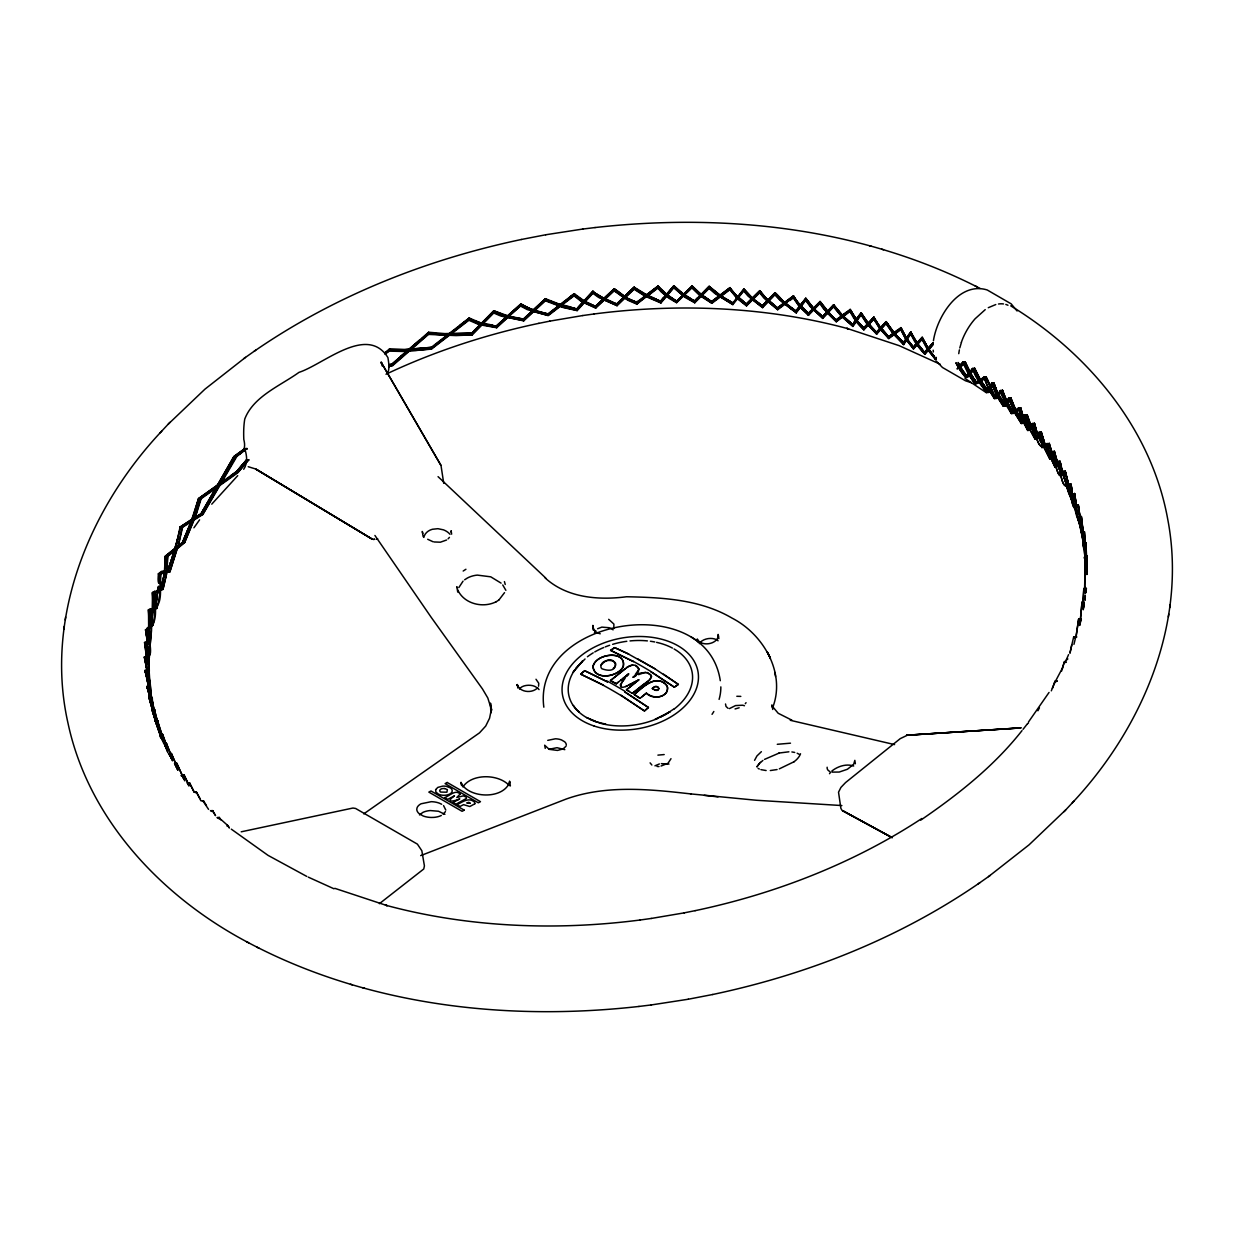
<?xml version="1.0" encoding="UTF-8"?>
<svg xmlns="http://www.w3.org/2000/svg" width="1234" height="1234" viewBox="0 0 1234 1234"><rect width="100%" height="100%" fill="white"/><g stroke="black" fill="none" stroke-linecap="round" stroke-linejoin="round"><path stroke-width="1.5" d="M795.961 312.449L797.395 308.886L805.771 298.289L805.694 300.417L810.352 306.788L822.769 318.434L822.6 316.552L833.598 304.813L833.536 306.88L841.357 316.29L852.925 326.439L852.987 324.989L841.434 314.855L833.598 304.813L822.6 316.552L822.538 318.002L812.265 308.515L805.709 299.739L795.961 312.449L783.374 303.009L774.921 294.232L762.303 307.235L751.182 298.705L743.747 290.314L732.502 304.212L718.774 295.99L709.118 287.815L694.511 302.376L682.248 294.941L673.795 287.167L673.857 285.717C678.561 293.584 690.608 296.145 694.773 302.793L685.271 297.517L673.764 287.861L660.93 302.978L645.367 296.361L634.075 289.25L617.046 305.739L598.49 297.363L592.875 293.276L592.983 291.116C598.783 298.659 612.234 299.492 617.046 305.739M856.118 319.313L861.162 312.85L861.085 314.994L867.194 324.233L876.68 334.167L876.51 332.285L886.105 321.642L886.043 323.709L893 333.612L903.689 344.641L903.751 343.191L893.092 332.193L886.105 321.642L876.51 332.285L876.449 333.735L866.993 323.524L861.101 314.3L852.648 326.007L841.202 315.734L833.536 306.263L822.538 318.002M1086.614 557.29L1085.874 542.574L1083.745 542.79L1085.504 564.432M164.292 571.342C153.818 568.488 160.682 597.457 158.446 573.64L163.613 571.543M799.077 307.328C795.39 319.529 779.857 295.512 774.983 292.767L774.921 294.833L779.749 300.032L796.254 312.881L796.316 311.415L783.497 302.037L774.983 292.767L762.365 305.785L762.303 307.235M150.826 608.624L148.512 609.766L149.391 631.823L148.157 643.839M154.62 591.425L152.492 592.644L153.325 605.277L151.227 624.034L152.26 617.694M165.402 567.563L165.772 556.38L173.223 550.379M193.861 791.38L189.465 782.788L187.337 782.896L189.712 783.266L189.419 785.348M1082.928 602.902L1083.838 588.649L1085.241 587.23M1085.38 558.123L1084.331 557.768L1084.779 556.303L1086.907 556.102L1087.185 571.28M147.586 651.351L147.633 647.757M694.511 302.376L694.572 300.926L685.996 296.145L673.857 285.717L681.153 293.06L694.835 301.343L709.18 286.365L718.589 294.355L732.564 302.746L732.811 304.628L714.579 293.245L709.118 288.432L709.18 286.365L723.016 297.44L732.564 302.746L732.502 304.212M876.449 333.735L886.043 323.092L892.799 332.964L903.411 344.193L903.473 342.743L896.27 335.54L886.105 321.642L892.922 331.591L903.751 343.191L896.393 336.095L886.105 322.259L876.742 332.717L867.086 322.552L861.162 312.85L854.19 322.105L852.648 326.007M149.715 683.682L148.203 663.892L146.445 656.904L144.316 657.012L147.155 671.219M1056.921 466.452L1054.792 466.159L1057.939 461.393L1060.068 461.192L1061.965 471.126M176.986 546.785L182.663 542.142L193.63 515.164L198.52 498.598L236.558 471.573L246.599 459.881L248.713 459.788L237.9 472.715L201.157 498.706L195.944 515.442L184.576 542.744L167.886 556.287L166.744 573.208L162.981 589.389L159.788 589.559L154.605 592.536L154.852 612.974L153.201 624.774L151.072 624.867L153.047 608.948L152.492 592.644L155.253 591.071M872.777 328.876L861.162 313.529L852.987 324.989L844.997 318.449L833.598 305.415L822.831 316.984L813.607 308.87L805.771 298.289L796.023 310.999L783.467 301.574L774.983 292.767L762.365 305.785L762.55 307.652L747.912 295.913L743.732 291.008L743.809 288.864L751.043 297.055L762.365 305.785L754.606 300.278L743.809 288.864L732.873 303.163L718.774 294.926L709.18 286.982L701.282 294.664M1048.699 452.832L1050.257 455.824L1044.35 443.021L1041.203 432.61L1039.074 432.826L1043.501 446.353L1049.918 459.079L1052.047 458.878L1051.815 456.518M1080.321 620.733L1082.048 602.084L1084.177 601.884L1083.282 609.056M1086.444 557.213L1086.907 556.102L1084.701 556.981L1085.226 573.378M147.54 652.339L147.509 641.649M1086.753 560.329L1086.568 557.352M160.528 588.741L164.23 574.859L165.371 556.164L179.084 545.073M152.43 616.044L152.8 592.999L162.981 589.389M772.7 709.473L772.746 707.684M746.308 305.43L746.369 303.98L759.805 290.669L766.669 298.967L777.543 307.883L793.462 295.882L793.292 297.949L799.231 306.51L808.486 315.302L808.548 313.852L799.108 304.844L793.462 295.882L777.543 307.883L777.482 309.348L766.808 300.618L759.743 292.119L746.308 305.43L736.282 297.163L729.942 289.095L730.004 287.645L711.74 301.482L711.679 302.932L699.94 295.204L691.95 287.26L676.355 302.284L664.247 294.139L658.015 287.476L658.092 286.01L644.194 296.623M428.491 334.414L456.117 335.586L472.236 334.877L472.313 333.427L444.718 333.596L428.676 332.239L428.491 334.414L392.736 365.557L388.787 366.591L392.181 365.372L428.614 333.704L444.656 335.046L471.743 334.615L493.816 312.248L504.598 316.706L523.401 320.516L545.397 300.171L563.105 307.112L576.787 310.274L592.922 292.566L602.763 299.368L616.753 305.338L616.815 303.888L634.168 287.183L634.106 288.633L643.593 294.926L660.591 302.592L660.653 301.127L649.932 296.808L634.168 287.183L616.815 303.888L607.035 300.124L592.937 291.826L603.01 298.52L617.108 304.274L634.168 287.183C641.063 294.849 655.208 296.314 660.93 302.978M1017.942 414.609L1022.462 421.827L1014.656 408.377L1010.769 398.489L1008.641 398.69L1014.826 413.112L1021.336 423.509L1023.464 423.293L1021.089 423.046L1024.081 416.274L1024.96 414.933L1027.089 414.717L1031.932 429.339M1084.779 556.303L1085.102 572.823M1086.876 574.365L1086.722 561.455M1086.784 559.665L1086.907 556.102M1082.048 602.084L1082.573 603.75M147.494 653.11L147.694 647.773M152.43 615.488L152.492 592.644L154.605 592.536M235.787 472.807L246.599 459.881L236.558 471.573L230.635 475.784M641.695 299.06C633.489 307.652 621.735 293.198 614.254 288.771L595.806 306.634L584.453 301.898L574.103 294.386L574.041 295.851L581.63 301.744L595.744 308.084C591.626 302.145 579.054 301.25 574.288 293.707L548.251 314.176L530.697 309.009L520.902 303.95L496.438 325.915A116.166 97.733 87 0 1 482.587 323.632L469.244 318.048L431.237 347.371L405.076 349.469L389.682 348.806L385.286 352.461L385.224 353.911L389.265 351.135L404.937 351.505L431.499 349.099L468.874 320.269L478.946 324.604L496.7 327.735C492.798 322.629 475.614 324.727 469.244 318.048L469.182 319.498L478.993 324.002L496.377 327.365L496.438 325.915L520.902 303.95L530.713 309.564M936.282 358.863L935.526 359.402L936.344 357.413M935.773 358.354L935.711 359.804L926.426 347.71L922.091 339.427L922.184 337.345L913.33 347.062L913.268 348.528L905.478 338.347L900.851 329.077L895.545 333.072M385.517 354.266L385.286 352.461M389.265 351.135L389.327 349.685L392.736 349.839M388.787 366.591L388.818 364.801L392.242 363.922L419.93 339.766M385.224 353.911L389.62 350.255L389.682 348.806L389.065 349.685L392.551 349.839M392.181 365.372L392.242 363.922M392.736 365.557L392.798 364.092L405.816 352.6M389.62 350.255L415.997 350.363L431.175 348.821L431.237 347.371L399.523 350.163M431.499 349.099L431.237 347.371M471.743 334.615L474.149 330.604L493.878 310.798L504.66 315.256L523.463 319.066L523.74 320.871L500.896 316.058L493.723 313.004L493.878 310.798L511.431 317.138L523.463 319.066L545.459 298.705C553.85 305.384 571.141 304.52 577.173 310.629L563.12 307.528L545.351 300.803L523.74 320.871M496.377 327.365L520.841 305.4L520.902 303.95L520.702 306.125L527.211 309.58L548.189 315.642L574.041 295.851M523.401 320.516L523.463 319.066L545.459 298.705L563.105 305.646L576.849 308.824L592.983 291.116L578.468 306.85L576.787 310.274M545.351 300.803L545.459 298.705L526.131 317.153M520.841 305.4L534.106 311.755L547.958 315.287L548.019 313.822L557.444 306.634M648.374 294.849L636.667 303.749L623.355 297.301L614.193 290.221L595.482 307.682L581.63 301.158L574.226 295.157L574.288 293.707L569.26 297.564M595.482 307.682L595.544 306.217L614.254 288.771L627.458 298.227L636.729 302.284L658.092 286.01C661.856 293.769 673.039 296.361 676.587 302.7L669.044 298.35L661.1 291.81L657.876 288.124L658.092 286.01L668.658 296.237L676.417 300.818L676.355 302.284M595.744 308.084L614.1 290.9L614.254 288.771L595.544 306.217L586.644 302.638L574.288 293.707L563.599 301.914M614.1 290.9L627.952 300.309L636.867 304.119L636.729 302.284M691.888 287.923L692.012 285.81C696.346 293.707 707.992 296.638 711.879 303.317L700.048 295.774L691.888 287.923L676.587 302.7M729.818 289.728L730.004 287.645C733.027 295.574 743.824 298.952 746.539 305.878L737.485 298.844L729.818 289.728L711.879 303.317M786.814 302.854L777.667 309.734L763.645 297.733L759.681 292.767L759.805 290.669L746.369 303.98L736.374 295.744L730.004 287.645L711.74 301.482L703.534 296.515L692.012 285.81L676.648 301.25L666.684 295.111M777.667 309.734C774.551 302.515 763.368 298.813 759.805 290.669L766.761 299.538L777.728 308.284L770.247 302.793L759.743 291.317L746.601 304.412L739.721 299.338M793.4 297.332L793.462 295.882L799.046 304.258L808.548 313.852L819.993 302.083L809.427 312.187L808.27 314.855L799.154 305.909L793.4 297.332L777.482 309.348M836.282 321.781L836.174 319.93L850.149 309.441L849.995 311.492L836.282 321.781L823.448 308.731L819.931 303.533L820.039 301.435L808.332 313.405L796.578 300.926M844.179 315.349L850.087 310.891L856.89 322.043L863.661 329.416L863.723 327.966L873.95 317.169C876.603 325.637 886.058 331.005 888.789 338.61L900.774 329.679L900.913 327.627L888.665 336.759L888.603 338.209L893.215 334.8M853.712 318.002A65.68 55.314 86.9 0 0 860.977 327.072L863.877 329.864L863.723 327.966L857.8 321.75L850.149 309.441L856.226 320.069L863.939 328.414L873.95 317.169L863.723 327.966L856.967 320.624L850.149 309.441M888.789 338.61L879.626 328.522L873.842 319.251L873.95 317.169L879.472 326.316L888.665 336.759L898.09 329.756M925.731 351.104L933.027 342.851L932.966 344.286L924.682 353.911L916.044 343.129L910.769 331.961L903.473 342.743L904.661 340.538M926.179 350.549L933.027 342.851L932.966 344.903L924.914 354.343L921.813 351.073A72.883 62.564 78.8 0 1 914.44 341.047L910.692 334.09L910.769 331.961L905.509 339.242M900.774 329.679L905.525 338.887L913.484 348.975L913.33 347.062L907.838 340.476L900.913 327.627L905.602 337.468L913.546 347.51L907.977 341.047L900.835 328.229L888.85 337.16L879.703 327.087L873.903 317.801L866.237 325.761M924.682 353.911L924.744 352.446L918.682 345.474L910.769 331.961C913.33 340.569 921.813 346.723 924.914 354.343M1085.133 599.57L1085.272 596.037L1084.995 599.678M165.263 568.149L165.371 556.164L175.891 547.68M1080.46 618.573L1081.94 602.855L1084.054 602.655L1083.251 609.781M1062.135 475.275L1056.566 461.639L1054.36 451.336L1052.232 451.536L1050.149 455.469L1049.656 458.616L1051.784 458.416M1052.232 451.536C1053.821 455.269 1058.34 486.412 1063.076 471.373L1065.204 471.157L1070.279 491.425M1085.488 571.789L1084.964 570.17L1087.092 569.969L1084.871 570.848L1084.717 589.744M962.844 362.611A65.88 5.044 -40.4 0 0 958.232 367.67L957.121 369.028L958.17 367.115A65.649 5.013 -40.4 0 1 962.906 361.948L965.05 361.716L968.829 370.94L976.387 382.525L973.641 378.9M1087 570.632L1086.846 573.702L1086.861 570.571M930.729 345.952L928.169 348.836L922.184 337.345L914.918 345.134M1085.087 599.045L1085.288 595.451M1037.069 433.18L1034.416 423.308L1032.303 423.524L1027.536 430.049L1029.881 430.265L1027.752 430.481L1019.577 412.866L1018.451 408.516L1020.641 407.729L1018.513 407.93L1011.217 413.189L1001.807 394.895L1000.419 390.515L1002.548 390.314L1005.695 399.369L1012.451 411.647L1005.695 399.369L1002.548 390.314L1000.774 392.242M1084.964 570.17L1084.609 589.127M248.697 460.22L246.553 459.866M1086.799 574.55L1087.092 569.969L1086.815 571.018M158.26 587.461L154.913 608.485L157.026 608.377L159.865 593.893L160.898 573.949L167.654 571.604L169.829 572.005L178.699 544.225L182.57 527.273L202.839 514.516L236.866 456.441L246.97 448.528L244.856 448.621L233.905 456.534L201.08 513.699L196.561 517.015M1085.041 600.248L1085.318 596.516M1085.596 592.783L1086.429 588.417M1057.939 461.393C1060.16 464.94 1060.885 492.196 1068.906 484.391L1071.035 484.191L1073.858 504.428L1078.439 520.501L1079.256 516.66L1081.385 516.46L1083.329 533.073M148.759 639.104L149.576 625.669L148.774 610.167L150.517 609.303M1085.642 592.181L1086.059 588.232L1085.519 592.521M158.06 591.564L158.523 586.243M169.289 755.023L169.166 753.48L171.295 753.388L175.259 762.334M148.728 637.947L148.512 609.766C165.587 609.565 158.877 585.456 160.574 573.548L167.654 570.941L170.076 571.172L178.591 543.7L182.216 526.949L203.209 513.606L236.033 456.441L246.97 448.528M170.076 571.172L165.541 571.697M1076.249 635.865L1078.516 619.792L1081.37 619.792L1080.768 618.882L1078.639 619.082L1076.171 635.356M1085.056 587.939L1083.745 589.25L1083.02 603.411M158.415 586.582L155.052 607.745L157.181 607.652M595.806 306.634L586.782 303.178L579.101 297.903M164.724 571.111L165.371 556.164L167.5 556.056L184.791 542.05L195.743 515.056L200.648 498.505L238.609 471.542L248.713 459.788M1021.336 423.509L1024.945 415.627L1027.074 415.411L1029.974 424.82L1035.588 436.142M161.87 430.959C89.604 507.606 44.085 617.663 68.024 723.294C88.709 820.24 162.811 897.766 248.636 942.791M1085.38 593.662L1085.966 588.433L1083.838 588.649M1072.13 803.041C1142.391 728.307 1187.571 622.46 1167.703 519.098C1151.353 428.614 1087.802 352.831 1010.723 305.847M148.265 643.222L149.499 625.006L148.512 609.766M157.767 593.893L158.538 587.122M1023.464 423.293L1023.588 422.275M1055.702 464.246C1050.782 459.866 1052.263 443.916 1047.095 443.515C1037.378 455.223 1035.295 428.784 1032.303 423.524M148.173 643.932L148.558 640.708M1080.521 520.27L1078.315 504.86L1076.187 505.076L1078.207 520.316L1081.832 531.777L1081.061 532.625L1084.408 531.684L1085.025 543.608M467.023 333.704L472.313 333.427L493.878 310.798L471.804 333.165L439.242 333.89M1083.282 608.408L1084.054 602.655M626.409 667.841C635.68 660.128 644.842 670.047 633.119 677.219C642.837 667.471 661.763 674.967 643.284 684.562M162.641 739.814C155.453 733.119 165.078 732.765 161.238 734.538M63.875 629.186L64.307 626.24M65.217 619.962L65.649 617.031M1083.329 607.683L1083.961 603.333M1168.351 616.969L1168.783 614.038M1169.693 607.76L1170.125 604.814M933.428 340.769C937.038 316.799 958.756 281.151 987.215 289.975L1011.17 303.857L1017.063 310.983M958.741 353.664L959.373 349.87M151.072 624.867L152.276 617.123M157.227 596.793L154.913 608.485L157.181 597.225M1079.781 625.083L1080.352 621.427M1079.827 624.419L1081.354 619.19M149.484 628.6C159.032 620.44 154.219 604.074 154.929 592.906M1078.516 619.792L1080.768 618.882L1079.642 624.805M1079.58 625.468L1080.382 621.057M164.538 572.807L161.022 588.741L163.135 588.649L166.343 574.859L167.5 556.056M219.05 818.497L219.251 817.417L217.138 817.51M166.559 746.2L166.467 743.5L164.091 743.13L166.22 743.038L166.343 746.03M537.793 311.878L548.251 314.176L537.098 311.77L520.763 304.675L496.762 326.27L484.561 324.588L475.614 321.303M191.316 519.684L180.087 527.041L176.477 543.793L167.716 572.113L169.829 572.005M163.937 576.679L164.631 573.301L160.852 589.497L159.788 589.559L163.135 588.649M1066.299 662.349L1064.31 661.918L1061.487 671.281M1073.95 644.318L1075.786 636.79L1076.742 636.898L1073.657 637.006L1069.955 652.832M1080.197 519.977L1080.49 518.604L1080.213 519.375M1070.048 653.064L1071.744 644.888M188.555 522.044L180.442 527.365L174.117 552.94L167.253 571.743M443.731 483.327L441.001 465.465L381.321 362.565L382.17 365.927M538.548 686.227L538.749 683.25L536.003 679.255M625.345 668.658L610.46 680.551L616.275 683.806L628.646 673.934C623.849 677.497 614.81 691.95 627.319 685.749M219.251 819.006L219.498 817.895L217.385 817.988M1037.223 437.638L1037.223 438.857L1035.095 439.057L1039.074 432.826M959.79 347.942L961.425 342.389M651.645 676.463L649.485 679.795L632.332 693.385L626.471 689.791L638.811 679.857L628.97 684.885M160.852 589.497L162.903 581.723M772.854 707.159C785.827 672.576 763.167 634.075 732.101 618.141C700.326 599.446 662.488 597.441 626.563 596.762C597.611 600.464 566.653 597.611 545.166 577.959M217.246 485.286L198.52 498.598L190.067 524.836L182.663 542.142L184.791 542.05M987.678 390.53L979.009 377.65L974.613 368.241L972.485 368.442L983.112 387.63L986.598 392.088L988.989 392.35L986.861 392.551L991.642 383.743L993.771 383.527L997.257 392.551L1003.566 403.302M176.524 764.417L176.693 763.167L174.565 763.26L177.804 769.661M218.372 485.085L199.029 498.798L193.815 515.534L182.462 542.837L190.067 525.406L199.029 498.798L218.325 485.132M601.128 665.064L600.865 666.668A7.975 4.936 -13.3 0 0 601.945 668.766C623.741 676.695 615.396 648.698 601.128 665.064C603.611 656.827 622.445 660.591 613.283 668.396M423.864 537.407L424.357 535.772A13.852 10.875 6.4 0 1 432.363 529.278L437.916 528.692L443.438 529.833A15.163 11.908 6.4 0 1 449.978 534.276M613.792 628.507L613.9 624.08L608.671 619.314M1062.243 668.921L1064.171 662.55M1084.871 570.848L1084.995 572.19M986.598 392.088L991.658 383.049L993.786 382.849L997.134 391.888L1004.198 404.104L997.134 391.888L993.786 382.849L997.257 392.412L1002.563 401.991M196.036 792.475L194.124 791.904M203.024 801.036L208.561 809.365M167.716 572.113L177.897 538.086L173.685 553.896L167.392 570.972M1086.244 554.976L1085.874 542.574L1083.668 543.515L1083.205 545.906L1084.192 547.248M1027.752 430.481L1032.256 424.157L1034.385 423.956L1037.069 433.396M1083.745 542.79L1083.976 546.755M1052.432 688.371L1054.854 682.047L1055.764 682.063M1051.97 457.074L1052.988 453.711M203.178 801.529L203.487 800.743L201.373 800.835M1051.306 690.839L1055.101 681.183L1057.229 680.967M594.433 632.949L595.713 630.481M154.327 710.907L151.242 697.472L148.851 697.102L151.72 697.303L152.399 698.645M196.16 793.03L196.468 792.243L194.355 792.336M620.255 684.7L620.795 686.906M754.576 760.329L756.936 755.964L761.378 751.676M458.801 587.615L463.058 581.137M989.344 391.132L989.961 389.713M154.451 711.278L154.605 709.581L151.767 709.149L154.697 709.411L155.499 714.44M1065.05 662.689L1068.582 654.606M1053.034 454.359L1052.047 458.878M157.458 722.553L157.736 720.579L155.175 720.486L160.05 734.631M504.521 592.659L498.952 599.94M1023.819 420.501L1024.513 418.943M1084.701 556.981L1084.47 558.447L1085.596 558.57M157.474 723.155L157.921 721.042L155.407 720.918L153.217 712.728M170.863 755.254L171.295 753.388M388.062 371.835L388.232 371.465A42.511 9.795 68 0 0 387.892 357.552C367.1 324.141 323.617 364.385 298.998 372.36C280.288 385.81 253.386 396.376 244.748 419.066C243.638 425.792 243.514 432.656 243.808 439.458C245.689 447.063 244.656 452.739 236.018 455.639M991.642 383.743L997.242 396.87L1003.211 406.063L1008.641 398.69M903.689 344.641L910.692 334.09M166.328 744.688L162.61 734.261L161.238 735.078M462.904 786.922C471.882 773.302 498.629 773.826 509.364 785.611M170.94 755.81L171.526 753.82L169.459 754.39M1037.917 710.769L1039.444 707.776M1062.428 668.118L1053.821 684.33M757.645 765.666L756.966 766.993L758.447 764.556M903.411 344.193L910.707 333.411M162.78 740.277L160.42 734.492L162.533 734.4M1075.986 504.228L1074.583 493.461L1076.696 507.174L1074.583 493.461L1071.868 494.788L1071.467 499.508L1066.731 487.445L1063.076 471.373M991.658 383.049L997.087 396.253L1002.995 405.631L1008.656 398.073L1010.785 397.872L1014.533 407.744L1022.261 421.38L1016.893 412.495L1010.785 397.872L1009.119 399.77M227.056 826.132L227.534 825.268L229.123 827.536M852.925 326.439L861.085 314.994M198.165 515.426L201.08 513.699L233.905 456.534L244.856 448.621L245.35 450.842M233.781 458.2L200.726 514.624L202.839 514.516M1030.174 429.509L1034.385 423.956M1053.605 452.569L1054.36 451.336L1059.944 470.91L1054.33 452.03L1052.201 452.246L1049.918 459.079M1053.605 453.248L1054.33 452.03M993.987 394.787L986.089 377.357L983.961 377.573L988.928 389.959L994.45 398.613L1000.388 391.163L1002.517 390.947L1010.847 409.472M1063.214 474.72L1064.448 472.776M1025.485 417.94L1027.074 415.411L1025.439 417.308M904.537 341.602L910.754 332.64L918.883 346.06L924.976 352.893L921.891 349.638A73.346 63.212 79.2 0 1 914.517 339.643L910.754 332.64L907.283 337.252M990.825 388.062L993.771 383.527L991.92 386.257M993.802 394.263L986.167 376.771L984.038 376.987L988.789 389.327L994.234 398.166L1000.419 390.515M445.428 811.586L443.16 814.332M1082.526 528.939L1081.339 517.108L1079.21 517.308C1077.668 527.736 1072.377 495.945 1072.454 493.662M796.254 312.881L805.694 300.417M956.041 363.243L958.17 367.084A65.387 56.255 79 0 0 965.713 377.481L972.469 369.059L974.598 368.858L979.148 378.283L987.925 390.993M566.005 746.246L563.059 748.961L557.429 750.426L549.161 749.331L544.672 745.197L545.243 748.39M1049.039 692.444L1028.462 722.029M990.748 387.43L992.259 385.039M854.622 321.426L852.987 324.989L861.162 313.529M955.995 362.673L958.078 366.529A65.649 56.471 79 0 0 965.482 377.049L972.485 368.442M243.684 469.306L244.579 467.794A42.434 22.952 44.9 0 0 245.381 466.113M1026.21 416.059L1027.089 414.717L1029.866 424.157L1036.19 437.037M574.52 670.263L573.239 672.16L582.479 661.069L574.52 670.263A62.518 41.879 -9.6 0 0 576.077 709.257L579.255 712.018M732.811 304.628L743.732 291.008M163.15 741.202L159.788 734.199M1080.413 520.455L1078.315 504.86L1076.125 505.724C1073.734 516.969 1069.168 487.785 1068.829 484.993L1070.958 484.777L1072.346 494.171M825.438 313.96L822.831 316.984L815.689 311.061L805.756 298.967L796.316 311.415L787.616 305.492L774.983 293.383L762.612 306.202L751.182 297.656L743.793 289.558L732.873 303.163L723.278 297.98L709.18 286.982M193.923 527.797L199.584 519.838M1038.565 436.049L1040.293 433.736M759.373 763.46L758.432 764.772L760.437 762.365M1076.187 505.076C1073.21 516.83 1069.338 487.291 1068.906 484.391M968.582 376.108L969.554 374.766M1006.404 403.271L1007.468 401.806M699.339 643.624C702.609 638.179 713.391 636.621 718.08 640.801M1070.31 491.348L1065.173 471.804L1063.045 472.005C1058.803 486.612 1053.713 455.747 1052.201 452.246M1030.668 428.63L1032.534 425.499M829.51 773.703L830.513 772.345M745.29 703.688L746.046 702.686M660.591 302.592L673.795 287.167M1064.448 472.175L1065.204 471.157L1070.696 492.536L1065.204 471.157M665.033 296.361L660.992 301.528L645.413 294.911L634.137 287.8L617.108 304.274L607.267 300.664L592.937 291.826L578.792 307.266M621.01 683.543L624.836 678.685M925.608 352.014L926.734 350.564M963.26 363.614L959.173 368.565L965.019 362.364L972.67 377.326M663.321 297.702L660.653 301.127L673.857 285.717L660.992 301.528L650.21 297.317L634.137 287.8M876.68 334.167L886.043 323.709M519.56 689.066C521.889 684.808 531.823 683.975 536.358 687.261M913.484 348.975L922.091 339.427M626.764 676.309L628.646 673.934L622.676 678.607M800.789 305.029L805.756 298.967M997.843 395.759L998.985 394.34M1023.063 729.325L1027.197 724.049M1007.546 402.361L1010.785 397.872L1008.702 400.294M913.268 348.528L922.122 338.795L928.894 351.166L935.526 359.402M1060.623 464.601L1060.068 461.192L1057.893 462.04L1055.024 467.084L1057.152 466.868L1051.198 453.125L1049.162 443.885L1047.034 444.101C1037.609 455.346 1035.28 429.17 1032.256 424.157M635.309 674.474L639.166 669.029L635.417 665.434M577.173 310.629L592.875 293.276M575.908 668.288L585.039 658.987M1022.03 730.59C993.925 766.329 958 794.619 920.749 820.132M970.418 373.701L974.613 368.241L970.757 372.591M1050.936 456.858L1044.242 442.389L1041.218 431.993L1039.09 432.193L1034.863 438.625L1029.557 428.738L1024.96 414.933M500.927 313.976L508.609 316.86L523.802 319.421L545.413 299.353L563.213 306.078L577.234 309.179L592.937 291.826M663.553 298.181L672.669 287.676M822.769 318.434L833.536 306.88M864.818 327.38L863.939 328.414L857.939 322.321L850.056 310.043L836.344 320.316L826.348 310.86L819.993 302.083L814.178 307.852M863.877 329.864L873.842 319.251M211.754 504.166L237.715 475.661M236.774 471.619L245.412 461.624M863.661 329.416L873.888 318.619L879.549 327.997L888.603 338.209M970.819 373.177L974.598 368.858L980.922 381.183M1008.733 400.865L1010.769 398.489L1014.656 408.223M999.077 394.849L1002.548 390.314L1000.342 392.751M914.672 346.091L922.153 337.977L929.896 351.474L934.601 356.981M666.638 294.463L672.869 287.46M978.469 382.972L975.23 383.959L968.968 375.213L962.89 362.565L965.019 362.364L959.111 368.318M878.438 330.589L886.105 322.259M1033.413 424.45L1034.416 423.308L1036.992 432.779M966.916 376.2A65.387 56.24 79 0 1 960.299 366.868L965.05 361.716L971.065 374.627L977.174 383.358L975.045 383.558L971.96 379.532L962.921 361.932M762.55 307.652L774.921 294.833M448.081 538.872L449.438 537.361M808.486 315.302L819.931 303.533M1000.358 393.337L1002.517 390.947L1005.787 399.847L1012.682 412.079M1086.074 588.757L1083.745 589.25M808.27 314.855L819.978 302.901L827.304 313.004L836.112 321.38L841.511 317.354M972.222 370.894L974.613 368.241L981.724 382.201L987.632 390.499M472.236 334.877L493.723 313.004M499.523 313.991L493.785 311.539L472.313 333.427L444.471 333.998M1081.508 532.641L1084.331 532.27L1084.856 542.544M168.256 424.141L204.952 389.157L245.489 357.382M537.731 687.693C532.255 693.709 519.745 692.475 517.247 684.592L517.879 688.048M929.171 347.633L933.105 343.407M988.511 876.618L1029.048 844.843L1065.744 809.859M694.773 302.793L709.118 288.432M160.173 432.779L169.906 422.352M1064.094 811.648L1073.827 801.221M746.539 305.878L759.681 292.767M812.08 309.996L808.548 313.852L802.054 308.192L793.354 296.499L778.839 307.451M827.428 311.801L833.598 305.415M153.201 624.774L147.926 629.911L145.519 629.695L147.648 629.587C148.08 637.423 154.929 658.848 145.936 656.982M699.493 296.469L694.835 301.343L686.212 296.7L673.826 286.411M697.642 297.702L694.572 300.926L709.18 286.365L697.812 298.181M918.081 342.204L922.153 337.977M616.753 305.338L634.106 288.633M719.021 296.53L711.941 301.867L699.879 294.124L691.95 286.473L676.648 301.25L668.813 296.792L657.938 286.674L640.492 299.97M774.983 293.383L762.612 306.202L754.807 300.849L743.793 289.558M907.545 735.14L900.249 738.626L845.537 782.587L840.925 787.415L838.534 792.213L840.878 808.363L842.066 810.399L891.226 837.223M597.734 304.736L614.162 289.45L622.198 295.574M759.743 291.317L746.601 304.412L739.521 299.276L729.88 288.278L713.854 300.433M1027.506 723.726L1028.508 723.016M419.498 814.949L422.738 812.481A15.255 8.283 2.7 0 1 430.188 810.553L438.502 811.247L444.919 814.301M148.281 685.857L147.155 686.906L149.823 696.948M496.7 327.735L508.269 317.138M523.926 306.51L520.763 304.675L496.762 326.27L482.617 324.126L468.935 318.819L436.049 344.193M149.73 695.899L146.923 686.567L148.173 685.425M150.085 685.24L146.923 686.567L149.283 686.814L150.054 685.811M147.833 686.305L147.155 686.906L150.162 698.012L148.851 697.102L152.584 710.244M421.827 338.748L428.676 332.239L391.996 364.107L392.798 364.092L388.818 364.801M149.036 627.288L150.024 626.409M410.567 348.482L415.318 344.348M149.977 625.916L147.124 628.353M419.128 341.078L400.849 356.317M421.411 339.103L428.553 332.964L437.453 333.735M760.422 762.566L762.905 760.452M793.848 761.949L796.208 759.959A23.785 11.677 -19.4 0 0 800.527 753.758M1064.31 661.918L1067.857 658.941M385.579 352.816L389.327 349.685M146.568 628.816L148.682 627.057M632.332 693.385L642.174 685.425M641.618 697.025L646.385 693.122C652.4 698.305 662.781 698.691 667.178 691.302L667.64 687.754L665.974 684.484C654.868 674.242 642.775 687.6 634.214 694.48L640.03 698.351L646.385 693.122C652.339 700.202 669.075 697.549 667.409 686.891A11.522 8.376 -4 0 0 665.959 684.5C656.179 674.751 643.809 685.981 636.235 692.829M620.548 680.335L621.612 679.471M170.307 552.724L173.793 549.901M618.419 682.063L616.275 683.806L610.46 680.551L627.489 667.023L632.626 665.033M635.726 682.294L626.471 689.791L629.402 691.564M637.268 681.075L638.811 679.857L632.24 683.189M831.855 771.019C837.809 766.314 846.277 763.476 853.712 766.021M379.378 903.704L423.74 868.998L424.419 865.898L421.843 850.75L417.401 844.133L355.623 808.471L352.939 808.039L241.216 831.809M459.989 325.205L469.244 318.048L468.935 318.819L475.476 321.951M469.182 319.498L431.175 348.821M574.226 295.157L547.958 315.287M564.185 301.466L551.197 311.94M560.791 304.597L564.139 302.037M658.015 287.476L636.867 304.119M657.876 288.124L649.547 294.479M646.817 295.157L657.938 286.674L665.465 294.232M726.101 291.147L729.88 288.278L737.546 297.379M729.942 289.095L711.679 302.932M720.209 295.62L722.6 293.8M789.899 300.525L793.292 297.949M786.876 301.404L793.354 296.499L796.562 301.512M850.056 310.043L841.449 316.521M780.243 306.402L783.791 303.734M846.971 311.832L836.344 320.316L829.464 314.3L819.993 302.083M900.835 328.229L891.226 335.401M838.364 318.295L836.174 319.93L832.549 316.86L820.039 301.435L829.31 313.76L836.344 320.316M984.038 376.987L975.045 383.558M983.961 377.573L975.23 383.959M983.282 378.915C988.773 371.958 989.946 394.602 995.545 396.762L993.293 393.646M1018.667 409.179L1020.58 408.315L1023.156 417.185L1028.308 427.797M981.462 380.257L983.899 378.468M981.446 380.812L986.089 377.357L992.46 392.088M1018.158 409.565L1020.641 407.729L1023.094 416.568L1028.123 427.334M980.937 381.167L983.282 379.455M1018.451 408.516L1011.417 413.575L1005.664 404.32L1000.388 391.163M1018.143 410.104L1020.58 408.315L1023.171 417.03L1028.369 427.751M1048.129 444.101L1049.224 443.299L1054.391 461.531M1049.162 443.885L1046.016 446.153M1016.631 411.2L1018.636 409.75M729.464 708.594L735.541 705.57L742.513 705.231A10.952 5.568 -9.6 0 1 744.457 705.74M236.218 455.485L244.964 449.176L247.078 449.083M978.361 382.509L979.734 381.522M985.241 309.626L975.076 318.804A41.956 24.233 -60 0 0 961.363 342.312M793.925 761.81L779.333 768.859M1070.171 484.792L1071.035 484.191L1071.652 489.019M1068.829 484.993C1061.209 492.165 1060.114 465.573 1057.893 462.04M1070.156 485.348L1070.958 484.777M254.158 351.289C334.229 295.99 426.393 259.51 521.365 239.489M712.635 994.511C807.622 974.49 899.771 938.01 979.842 882.711M243.916 358.508L255.685 350.209M227.118 478.915L230.264 476.694M1014.209 412.403L1015.243 411.662M1014.317 412.835L1015.335 412.125M978.315 883.791L990.1 875.492M363.737 813.885L479.517 732.842L485.702 726.07L489.559 718.25L491.009 711.092L491.132 708.409L490.854 712.974L490.469 703.102L491.672 710.26L487.816 697.997L482.494 688.973L431.129 617.216L374.92 535.463M211.97 811.525L212.742 811L215.179 815.072M1068.721 486.335L1069.477 485.826L1068.166 486.674M211.862 811.077L212.572 810.615L215.58 815.643M1068.058 486.227L1069.462 485.301M182.57 527.273L180.087 527.041L196.7 516.29L194.093 517.91M674.273 708.717L665.573 714.455L655.084 719.407L670.17 711.694L660.545 717.155M183.234 776.001L184.252 775.368L188.092 783.621M180.442 527.365L195.157 517.894M1084.794 541.957L1083.884 532.024M464.632 579.795L467.362 578.036A23.77 18.695 6.9 0 1 477.28 575.106L490.731 576.818L501.081 583.127M183.126 775.538L184.051 774.983L187.753 782.649M463.182 571.034L465.928 569.26M921.844 818.497C853.342 863.599 774.304 894.018 695.066 910.677M495.898 601.93L498.814 600.079M764.525 759.388L778.932 753.156M1041.851 447.695L1045.028 446.831M159.849 734.693L163.736 743.362M988.28 307.713L995.776 304.551M446.538 540.029L440.368 542.204L434.137 541.957M625.684 686.598L630.605 684.037M597.611 628.754L601.853 627.119L609.118 627.72A10.952 7.543 5.7 0 1 613.082 629.864M654.946 765.82L659.388 763.954M148.774 610.167L157.026 608.377M156.733 590.855L157.782 589.775M386.011 374.226C434.584 351.227 487.199 334.183 538.934 323.323M633.119 677.219L635.834 675.939M638.533 674.659L645.721 672.175M496.037 601.806C482.71 608.516 463.783 603.75 457.644 589.713M161.068 573.07L158.785 574.041L158.831 582.695M547.742 740.369L555.377 738.796A10.751 5.815 3 0 1 561.532 739.953L564.57 741.711A10.751 5.815 2.9 0 1 566.283 745.105M549.238 749.239L557.012 747.696L564.817 749.655M420.686 855.625L565.851 799.169C606.064 784.608 650.148 789.282 690.947 793.94M1075.462 637.484L1076.48 637.083M376.463 539.289L377.697 538.826M1076.372 636.559L1073.657 637.006M152.029 608.655L155.052 607.745M146.815 668.088L144.316 657.012L149.36 657.66L149.607 640.446L147.926 629.911M739.151 707.792L735.063 708.948M164.369 571.944L158.785 574.041L160.898 573.949M1080.568 619.082L1078.639 619.082M661.038 766.036L668.026 763.26L671.003 758.679M147.895 643.562L144.825 642.96L147.077 661.671L144.532 642.513L146.661 642.42L149.052 657.198L149.299 671.373L148.79 670.17L144.995 670.478L147.17 678.638L144.995 670.478L147 670.386M152.846 607.791L154.343 607.452M791.719 720.054L790.284 720.301L894.588 744.596M777.281 744.303L790.485 743.177M778.87 753.064L788.896 751.799M657.907 755.131L664.185 754.56M521.18 239.519L545.752 234.768M538.749 323.37L549.824 321.133M684.176 912.867L695.251 910.63M712.82 994.481L688.248 999.231M147.17 678.638L145.242 670.895L148.928 670.679L149.252 672.036L149.129 657.784L146.939 642.868L144.825 642.96L147.525 643.207M777.081 769.553L770.324 770.54M549.716 321.148L582.818 315.534M684.284 912.851L651.182 918.466M545.721 234.768L582.787 229.046M688.279 999.231L651.213 1004.954M594.927 227.565C725.33 212.88 862.35 227.75 980.089 288.447M246.43 941.619C365.727 1005.571 505.925 1021.444 639.073 1006.435M248.235 466.714L255.315 468.889L372.421 539.258L256.086 469.182L371.989 539.042M1057.029 681.106L1055.101 681.183M582.695 315.549L593.893 313.991M640.107 920.009L651.305 918.451M165.526 571.049L166.575 570.91M146.661 642.42L149.268 642.374L150.209 644.703L151.628 624.79L150.625 609.673M582.602 229.077L595.189 227.534M593.708 314.022C677.512 303.132 765.913 306.433 848.545 328.846L846.74 328.321L899.216 345.674L940.308 364.308M640.292 919.978C556.488 930.868 468.087 927.567 385.471 905.154L387.26 905.679L334.784 888.326M638.811 1006.466L651.398 1004.923M661.378 763.645L668.982 764.077M965.482 377.049L967.61 376.833M965.713 377.481L967.842 377.28M994.234 398.166L996.578 398.397L994.45 398.613M1002.995 405.631L1005.34 405.863L1003.211 406.063M1011.217 413.189L1013.53 413.359L1011.417 413.575M1041.65 447.31L1043.779 447.094M1075.632 637.515L1073.95 637.824M413.174 349.623L431.561 347.649L407.004 349.854M146.939 642.868L149.453 642.991L150.101 645.459L151.535 630.497L150.903 610.059M1019.978 727.89L1021.382 727.782M906.574 735.279L1019.839 727.921M906.897 735.217L1019.685 727.998L907.221 735.171M198.52 498.598L200.648 498.505M199.029 498.798L201.157 498.706M201.08 513.699L203.209 513.606M180.087 527.041L182.216 526.949M160.574 573.548L158.446 573.64L158.646 582.186M150.964 625.499L153.093 625.391M182.231 775.291L176.909 763.599L174.565 763.26L177.758 769.615M184.051 774.983L181.012 775.631L181.922 775.075L184.128 779.163M183.989 779.086L181.922 775.075L184.252 775.368M212.572 810.615L210.443 810.707L212.742 811M736.821 696.284L740.816 696.392M461.747 333.982L444.225 334.059M841.866 805.555L756.442 800.264L690.562 793.894M656.966 766.437L659.018 766.576M231.313 829.155L268.087 855.393L306.742 876.402M704.29 795.359L718.034 796.871M155.422 720.116L151.767 709.149L152.615 709.997M766.129 770.54L760.884 769.63M518.604 318.65L500.958 314.608M831.994 772.114L839.213 772.052L847.419 769.26L853.666 764.278L854.838 760.345L855.363 763.738M791.889 751.953L794.711 752.447M573.409 705.462L576.124 709.241A61.746 41.37 -9.6 0 0 586.551 717.556L595.282 721.597L605.801 724.173M971.389 382.741L965.435 380.766L942.483 367.501L936.267 361.053M577.234 309.179L564.555 306.495L545.413 299.353M548.019 313.822L536.944 311.276L527.288 307.528M444.61 788.511L447.371 789.637L446.893 792.197L440.677 792.074A4.072 2.237 2.3 0 1 439.921 790.007L440.985 789.05A4.072 2.237 2.3 0 1 444.502 788.557M881.662 249.191L883.529 249.731M869.415 245.72L871.219 246.229M350.471 984.269L352.338 984.809M362.781 987.771L364.585 988.28M600.233 633.798C596.315 633.135 592.197 629.664 592.86 625.391L593.585 629.386M590.685 719.7L600.341 723.217M433.057 541.757L427.689 539.273M791.565 720.008L778.191 713.267L771.975 705.848L772.993 708.1M499.724 314.13L493.785 311.539M586.551 717.556L595.282 721.258M308.269 877.127L333.998 888.789M441.679 804.26L439.458 803.211A14.438 7.836 2.8 0 0 431.268 801.684L421.072 803.781A15.255 8.299 2.8 0 0 417.107 807.668L416.784 809.18A14.438 7.851 2.7 0 0 419.113 813.638L423.092 815.936A14.438 7.851 2.7 0 0 431.144 817.463L433.936 817.386A15.255 8.283 2.7 0 0 441.325 815.473M647.171 672.453L651.398 675.384M758.108 768.427L759.311 768.998M628.862 654.174L614.64 647.619L610.599 650.38L633.351 661.532L610.599 650.38L614.64 647.619L626.872 653.172L654.699 668.674L678.361 684.407L674.319 687.168L650.842 671.635L674.319 687.168L678.361 684.407L663.491 674.165M720.286 680.705C706.743 589.713 531.839 617.663 543.839 707.19M152.06 707.421L149.808 697.92M797.179 753.234L799.231 754.313M151.242 697.472L152.492 699.262M974.937 285.748L977.097 286.874M256.903 947.126L259.063 948.252M625.083 297.286L636.929 302.669L627.612 298.736L614.162 289.45M892.352 837.685L842.868 810.877M843.393 811.031L891.951 837.562M637.484 658.74L654.699 668.674M711.941 301.867L703.688 297.024L691.95 286.473M965.003 378.406L986.382 392.736M698.382 641.603L691.287 637.022M829.788 771.466L828.508 770.648A15.009 7.311 -19.5 0 1 827.15 767.224M640.03 698.351L634.214 694.48M728.06 708.316L726.024 706.465L725.515 703.982M651.861 765.003L650.102 762.874M579.024 298.52L574.103 294.386M1082.634 604.367L1081.94 602.855M220.994 819.499L227.812 825.561M155.854 721.088L155.175 720.486L158.399 728.878M438.055 476.648L545.721 578.021M888.85 337.16L882.495 330.681L873.903 317.801M537.854 688.356L539.042 689.605M443.561 805.601L445.798 810.075M913.33 347.062L905.417 336.681L900.913 327.627M933.737 356.132L928.971 350.101M150.054 697.95L148.851 697.102L152.723 710.476M934.508 356.641L929.757 350.95L922.184 337.345L926.426 345.705L933.583 355.716M986.861 392.551L981.601 385.733M159.525 733.258L155.407 720.918L155.978 721.612M983.899 385.764L986.83 389.697M973.503 378.437L976.248 382.124M502.747 584.978L505.878 590.33M227.75 825.7L229.308 827.983M219.251 817.417L221.009 820.024M1021.089 423.046L1014.626 412.434L1008.656 398.073M1036.375 437.484L1032.611 430.681M1035.095 439.057L1029.68 429.293L1024.945 415.627M1027.536 430.049L1022.57 420.732L1018.513 407.93M203.487 800.743L206.448 805.555M196.252 791.796L200.031 798.599M972.546 376.833L965.05 361.716M853.681 318.033L849.995 311.492M1020.641 407.729L1023.125 416.475L1028.169 427.288M381.321 362.565L440.846 465.203M196.468 792.243L200.864 800.696M1038.92 437.931L1043.208 446.106M1049.656 458.616L1043.979 447.279L1039.09 432.193M188.987 785.811L187.337 782.896L188.879 785.719M166.806 749.177L164.446 743.747M960.299 366.868L958.108 362.472L960.191 366.328A65.649 56.471 79 0 0 966.7 375.753M1055.024 467.084L1050.489 457.459L1047.034 444.101M1041.481 442.929L1043.023 445.705M189.712 783.266L194.031 791.95M1038.581 436.836L1042.36 444.795M176.693 763.167L182.663 776.279M1054.792 466.653L1050.35 456.827L1047.095 443.515M182.123 775.461L184.144 779.533M1015.474 409.873L1017.109 413.174M1034.385 434.075L1027.089 414.717M1061.919 474.828L1058.062 466.036L1054.36 451.336M166.22 743.038L170.57 753.789M164.091 743.13L166.775 749.131M171.588 758.54L169.397 753.912L172.097 759.851M171.526 753.82L175.351 762.874M171.942 759.373L169.166 753.48L172.513 760.854M183.527 778.13L184.807 780.875M162.317 734.029L166.636 745.722M1038.797 437.391L1040.848 442.003M1067.086 484.792L1063.43 475.938M1048.406 452.153L1044.905 443.932M972.469 369.059L974.659 373.887M166.467 743.5L170.724 754.36M1038.473 436.281L1040.709 441.541M157.289 720.394L163.042 738.194M147.324 639.937L145.519 629.695L147.679 644.148L145.797 630.003L147.124 636.96M153.88 709.056L158.307 723.71M151.767 709.149L155.731 721.921M1054.222 461.038L1049.224 443.299M157.52 720.81L162.672 736.945M155.407 720.918L159.155 731.639M1045.63 446.137L1041.218 431.993L1044.257 442.219M1063.554 476.478L1065.189 480.782L1063.507 475.722M154.127 709.473L158.368 724.265M150.98 696.994L155.453 713.838M149.036 686.474L153.247 705.539M146.923 686.567L149.715 696.423M149.129 697.565L152.692 710.861M152.569 711.17L155.53 720.656M1065.189 480.782L1060.021 461.84L1062.027 471.45M167.562 751.444L164.353 743.608L167.963 752.863M1080.799 529.016L1077.313 515.812L1076.125 505.724M149.283 686.814L152.97 702.902M422.799 533.412L422.275 531.453L423.169 536.682M1037.007 432.625L1034.416 423.308M1073.441 498.536L1074.336 501.374M593.245 628.615L592.844 627.011L593.415 630.373M147.124 670.386L149.885 681.955L151.504 698.351M144.995 670.478L148.188 684.947M504.428 581.6L505.23 584.484M1083.637 543.346L1080.336 528.09L1079.256 516.66M772.283 706.558L771.836 704.923L772.345 707.946M147.37 670.802L150.332 684.531L151.489 699.354M146.707 657.306L148.944 667.995L149.746 680.428M1082.758 540.106L1079.21 517.308M146.244 664.463L144.594 657.413L147.093 671.45M1060.916 466.298L1061.98 470.894M144.933 644.333L146.09 649.778L145.411 646.107M1083.205 531.977L1081.848 521.519M1080.537 520.979L1078.254 505.524L1079.441 516.013M456.981 587.507L456.827 586.721L457.752 592.119M1085.689 564.941L1083.668 543.515M1063.045 472.005L1068.752 493.261L1071.729 499.971L1071.868 495.466L1074.536 494.171L1075.986 504.598M147.494 680.505L148.142 684.238M1083.791 548.883L1082.203 532.486M774.813 672.36L775.523 676.448M510.382 785.95L509.549 781.107L509.549 783.066L509.642 782.109C503.534 799.37 469.846 798.737 461.269 783.343L461.609 784.207L461.038 782.279L461.593 785.58M1072.315 493.615L1071.035 484.191M718.867 638.641L718.157 634.399L718.311 636.698L718.373 635.741C717.247 644.549 701.035 647.032 697.272 638.996L697.781 641.865M1083.221 532.486L1081.786 522.213M451.629 534.168L451.135 530.713L451.181 532.332M147 678.129L148.851 689.451M1083.653 548.39L1082.28 531.885M147.417 680.273L148.157 685.209M158.646 725.391L159.417 730.451M158.692 725.931L159.155 729.371M146.322 665.712L147.016 670.895M146.306 651.66L147.016 657.892M1087.293 571.527L1086.83 556.765M1087.2 570.972L1086.707 562.102M933.182 350.178L933.367 351.921M146.939 636.528L147.602 650.734M146.599 653.526L147.108 661.069M1084.964 543.022L1084.408 531.684M1086.321 555.624L1085.797 543.315L1086.167 554.498M1081.385 516.46L1081.647 520.301M189.465 782.788L189.496 783.667M146.939 657.29L147.047 661.054M674.072 648.961A62.487 41.863 -9.6 0 1 674.443 708.81M587.415 656.75A62.487 41.863 -9.6 0 1 593.215 652.832M594.757 651.938A62.487 41.863 -9.6 0 1 603.719 647.511M605.277 646.878A62.487 41.863 -9.6 0 1 609.642 645.274M612.635 644.333A62.487 41.863 -9.6 0 1 626.81 641.294M630.034 640.924A62.487 41.863 -9.6 0 1 647.403 640.893M650.411 641.248A62.487 41.863 -9.6 0 1 654.76 641.973M656.596 642.359A62.487 41.863 -9.6 0 1 672.437 648.066M657.845 718.358A62.518 41.879 -9.6 0 1 600.326 723.263M607.267 681.106A383.095 178.668 51.9 0 1 624.805 691.194M603.426 685.364A369.753 172.405 51.9 0 1 621.103 695.575M633.32 661.362A383.111 179.624 52 0 1 650.827 671.466M720.841 686.875A89.187 59.741 -9.6 0 1 719.098 699.385M713.838 711.478A89.187 59.741 -9.6 0 1 712.033 714.332M245.365 450.842A42.434 22.952 44.9 0 1 246.584 460.251M245.982 464.308A42.434 22.952 44.9 0 1 245.705 465.233M507.637 317.477A131.498 10.242 -40.4 0 1 520.254 306.279M981.493 385.826A88.262 77.804 68.3 0 1 974.536 373.964M998.507 303.996A42.018 24.264 -60 0 1 1003.504 303.95M1005.818 304.443A42.018 24.264 -60 0 1 1007.962 305.261M592.922 667.162C595.436 680.952 618.404 676.803 623.401 666.329C626.147 649.331 594.788 653.573 592.922 667.162M460.143 794.033L456.811 797.503L463.336 795.868L466.143 797.041L466.437 798.413L456.086 804.152L453.063 802.409L459.773 798.892C454.205 801.344 444.333 803.133 454.482 795.853L447.741 799.354L444.703 797.596C449.423 796.007 455.593 789.066 460.143 794.033M658.817 688.371L658.802 688.803A3.548 2.545 -3.7 0 1 658.293 689.636L655.67 690.377L652.292 688.479C658.894 681.369 662.18 695.266 652.292 688.479L654.915 686.69L657.182 686.721A3.764 2.715 -4 0 1 658.108 687.245L658.817 688.371M593.122 666.113C593.508 680.628 617.231 677.158 622.861 667.393C628.229 650.117 596.115 652.848 593.122 666.113M435.633 789.621L435.88 792.027L438.456 794.156A8.144 4.473 2.3 0 0 441.186 795.02A8.422 4.627 2.3 0 0 445.844 795.19L447.202 794.943A8.684 4.782 2.3 0 0 451.382 792.783L451.937 791.919A8.422 4.627 2.3 0 0 452.091 790.069A8.083 4.442 2.3 0 0 450.395 787.924L446.292 786.32A8.592 4.72 2.3 0 0 442.744 786.12L437.823 787.4L435.633 789.621M1005.818 404.891L1005.34 405.863L1006.481 403.811L1005.818 404.891M474.797 803.812L469.83 806.512L463.537 804.645L460.051 806.45L457.058 804.676C462.164 802.177 468.38 797.257 473.918 801.591A5.831 3.208 2.3 0 1 474.797 803.812M997.149 397.41L996.578 398.397L997.92 396.315L997.149 397.41M470.154 803.272L466.745 802.964L468.797 802.254L470.154 803.272M582.679 672.437L580.767 674.18L603.38 685.163L580.767 674.18L584.685 670.694L607.421 681.862L584.685 670.694L582.679 672.437M648.405 707.483L644.472 710.969L621.072 695.374L644.472 710.969L648.405 707.483L624.913 691.966L648.405 707.483M447.232 782.479L445.073 783.605L478.329 802.81L480.489 801.684L447.232 782.479M464.246 810.167L462.087 811.309L428.83 792.105L430.99 790.979L464.246 810.167M374.612 539.258L373.455 539.428L374.612 539.258M145.828 642.343L144.532 642.513L148.111 643.392L145.828 642.343M852.709 324.557L841.079 314.084L833.598 304.813L844.766 317.878L852.709 324.557M822.6 316.552L812.342 307.096L805.771 298.289L815.489 310.49L822.6 316.552M876.51 332.285L867.039 322.043L861.162 312.85L869.955 325.73L876.51 332.285M176.447 766.885L174.796 763.692L177.974 770.17L176.447 766.885M768.412 654.205L767.347 652.138L769.198 655.748L768.412 654.205M770.386 658.308L768.952 655.192L770.386 658.308M381.784 363.552L381.09 362.009L381.676 363.552M517.524 685.518L517.247 684.592L517.524 685.518M594.109 726.008A68.749 46.059 -9.6 0 0 698.429 678.623A68.749 46.059 -9.6 0 0 598.228 645.289A68.749 46.059 -9.6 0 0 594.109 726.008"/></g></svg>
